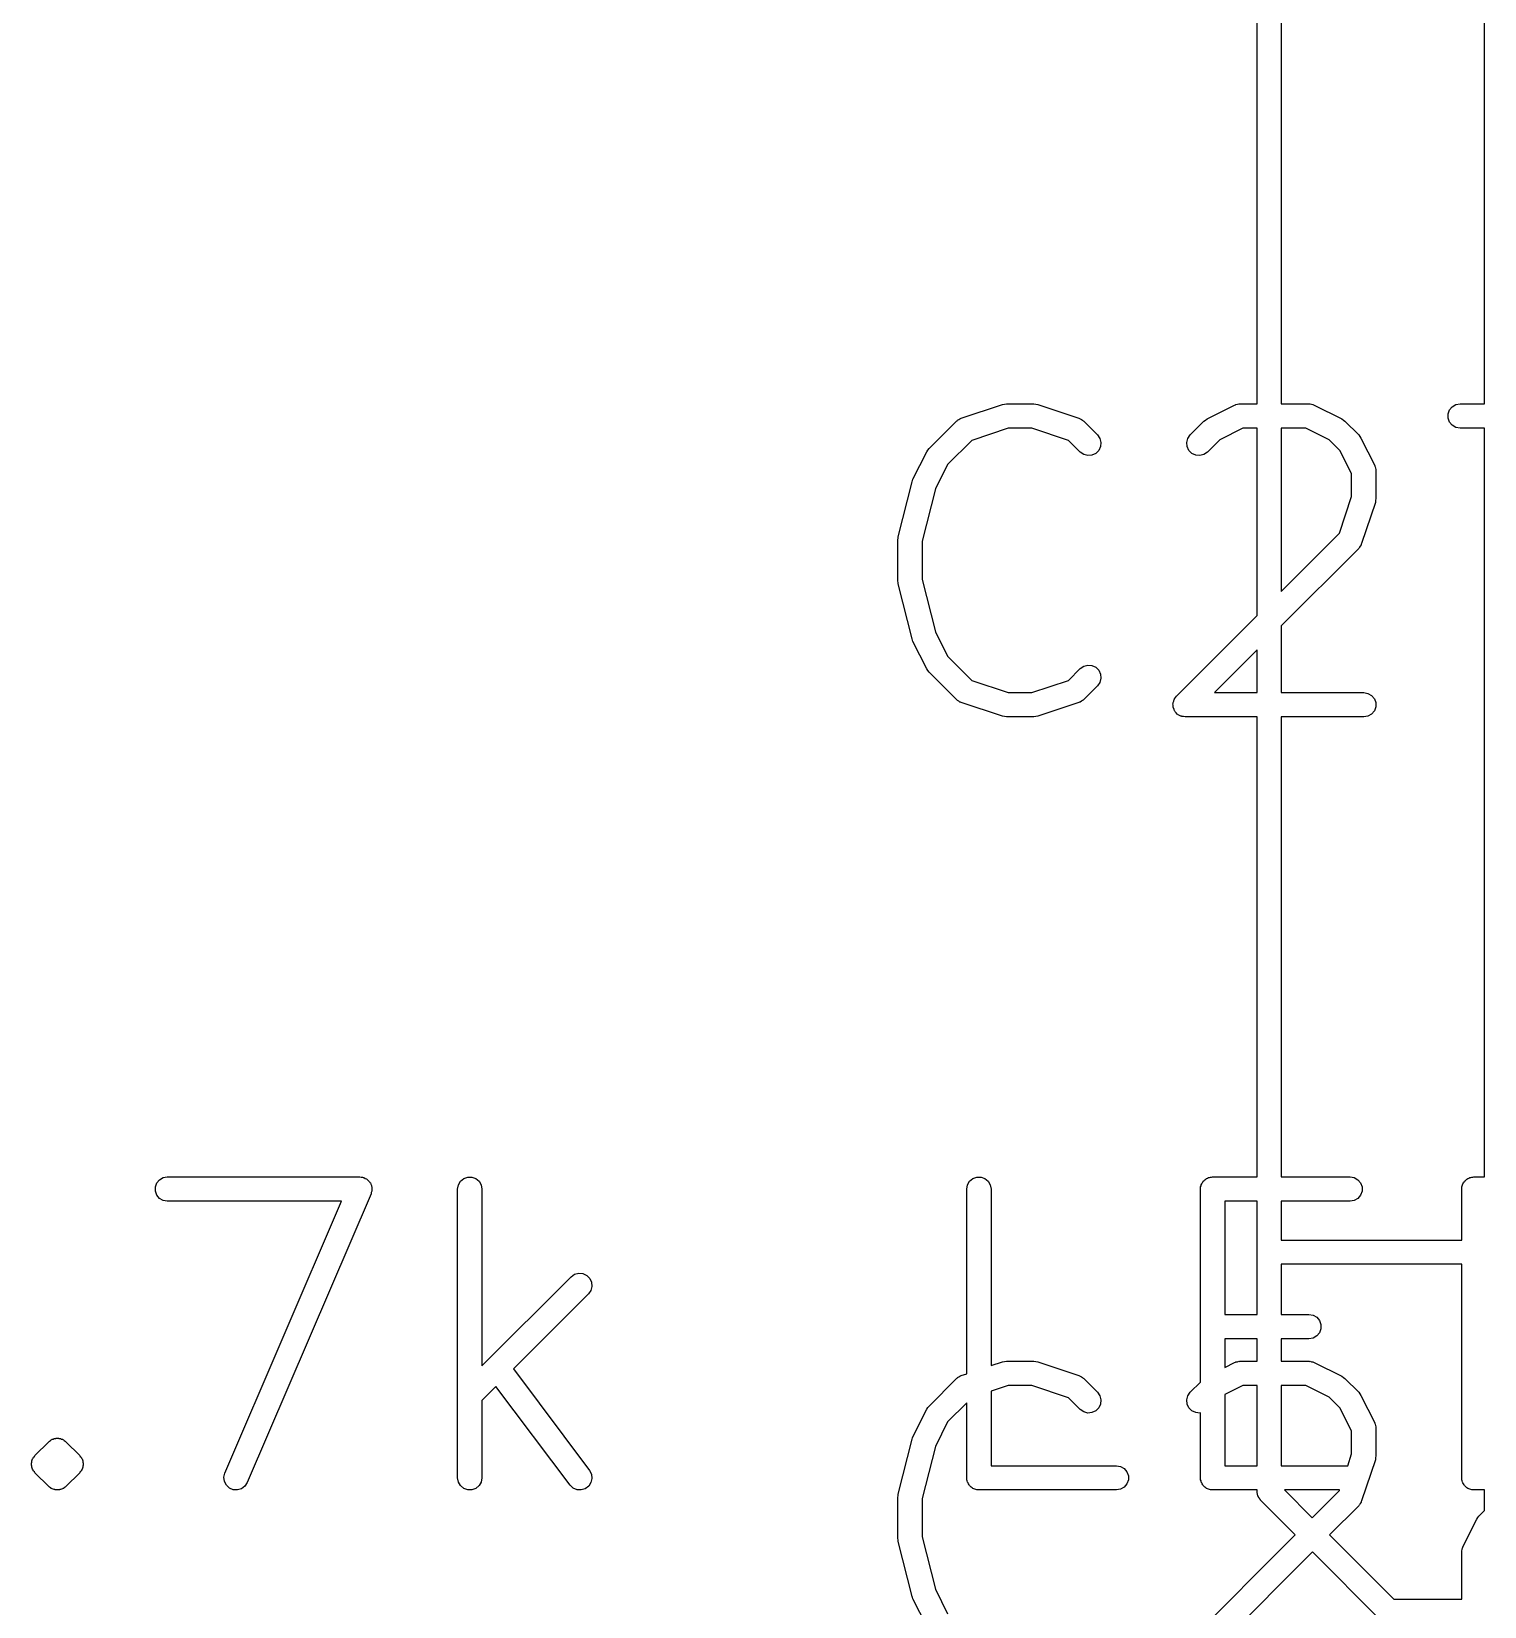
# Model space of a CAD drawing. Extents: x -2.2 to 89.1, y -78.6 to 9.2.
# Drawn here: x 44.33 to 50.4, y -19.48 to -12.9 of the extents above; entities that cross this region are included whole.
import ezdxf

# ---------------------------------------------------------------- set-up
doc = ezdxf.new("R2010")
doc.units = 0
doc.header["$MEASUREMENT"] = 0
doc.layers.add('BLACK', color=7, linetype='CONTINUOUS')

msp = doc.modelspace()

# ---------------------------------------------------------------- linework, layer by layer
at = {"layer": 'Black'}
for p, q in [((50.4, -14.4552), (50.4, -9.05)), ((49.55, -9.4188), (49.55, -14.4552)), ((49.45, -14.4552), (49.45, -9.592)), ((48.2136, -14.5153), (48.3859, -14.4579)), ((48.3859, -14.4579), (48.394, -14.4567)), ((48.394, -14.4567), (48.402, -14.4552)), ((48.402, -14.4552), (48.5169, -14.4552)), ((48.5169, -14.4552), (48.5249, -14.4567)), ((48.5249, -14.4567), (48.5329, -14.4579)), ((48.5329, -14.4579), (48.7053, -14.5153)), ((49.241, -14.5181), (49.3559, -14.4606)), ((49.3559, -14.4606), (49.3588, -14.4598)), ((49.3588, -14.4598), (49.3613, -14.4583)), ((49.3613, -14.4583), (49.3672, -14.4573)), ((49.3672, -14.4573), (49.3729, -14.4556)), ((49.3729, -14.4556), (49.3758, -14.4558)), ((49.3758, -14.4558), (49.3787, -14.4552)), ((49.3787, -14.4552), (49.45, -14.4552)), ((49.55, -14.4552), (49.6659, -14.4552)), ((49.6659, -14.4552), (49.6688, -14.4558)), ((49.6688, -14.4558), (49.6717, -14.4556)), ((49.6717, -14.4556), (49.6774, -14.4573)), ((49.6774, -14.4573), (49.6833, -14.4583)), ((49.6833, -14.4583), (49.6858, -14.4598)), ((49.6858, -14.4598), (49.6886, -14.4606)), ((49.6886, -14.4606), (49.8036, -14.5181)), ((50.2539, -14.4806), (50.2653, -14.4671)), ((50.2653, -14.4671), (50.2805, -14.4583)), ((50.2805, -14.4583), (50.2979, -14.4552)), ((50.2979, -14.4552), (50.4, -14.4552)), ((48.0788, -14.6425), (48.1937, -14.5276)), ((48.1937, -14.5276), (48.1961, -14.5259)), ((48.1961, -14.5259), (48.198, -14.5237)), ((48.198, -14.5237), (48.2033, -14.5209)), ((48.2033, -14.5209), (48.2081, -14.5175)), ((48.2081, -14.5175), (48.211, -14.5167)), ((48.211, -14.5167), (48.2136, -14.5153)), ((48.7053, -14.5153), (48.7079, -14.5167)), ((48.7079, -14.5167), (48.7107, -14.5175)), ((48.7107, -14.5175), (48.7156, -14.5209)), ((48.7156, -14.5209), (48.7208, -14.5237)), ((48.7208, -14.5237), (48.7228, -14.5259)), ((48.7228, -14.5259), (48.7252, -14.5276)), ((48.7252, -14.5276), (48.7826, -14.585)), ((49.1704, -14.585), (49.2278, -14.5276)), ((49.2278, -14.5276), (49.2345, -14.5229)), ((49.2345, -14.5229), (49.241, -14.5181)), ((49.8036, -14.5181), (49.8101, -14.5229)), ((49.8101, -14.5229), (49.8168, -14.5276)), ((49.8168, -14.5276), (49.8742, -14.585)), ((50.2479, -14.4972), (50.2539, -14.4806)), ((50.2479, -14.5149), (50.2479, -14.4972)), ((50.2539, -14.5314), (50.2479, -14.5149)), ((50.2653, -14.545), (50.2539, -14.5314)), ((48.2571, -14.6079), (48.1565, -14.7085)), ((48.4102, -14.5568), (48.2571, -14.6079)), ((48.5086, -14.5568), (48.4102, -14.5568)), ((48.6618, -14.6079), (48.5086, -14.5568)), ((48.7108, -14.6569), (48.6618, -14.6079)), ((48.7826, -14.585), (48.7927, -14.5995)), ((48.7927, -14.5995), (48.7973, -14.6165)), ((49.1557, -14.6165), (49.1603, -14.5995)), ((49.1603, -14.5995), (49.1704, -14.585)), ((49.2939, -14.6052), (49.2422, -14.6569)), ((49.3907, -14.5568), (49.2939, -14.6052)), ((49.45, -14.5568), (49.3907, -14.5568)), ((49.45, -15.3396), (49.45, -14.5568)), ((49.55, -14.5568), (49.55, -15.2396)), ((49.6539, -14.5568), (49.55, -14.5568)), ((49.7507, -14.6052), (49.6539, -14.5568)), ((49.7965, -14.651), (49.7507, -14.6052)), ((49.8742, -14.585), (49.8789, -14.5917)), ((49.8789, -14.5917), (49.8837, -14.5982)), ((49.8837, -14.5982), (49.9412, -14.7131)), ((50.2805, -14.5538), (50.2653, -14.545)), ((50.2979, -14.5568), (50.2805, -14.5538)), ((50.4, -14.5568), (50.2979, -14.5568)), ((50.4, -17.6852), (50.4, -14.5568)), ((48.0118, -14.7706), (48.0693, -14.6557)), ((48.0693, -14.6557), (48.0741, -14.6492)), ((48.0741, -14.6492), (48.0788, -14.6425)), ((48.7252, -14.667), (48.7108, -14.6569)), ((48.7423, -14.6716), (48.7252, -14.667)), ((48.7598, -14.67), (48.7423, -14.6716)), ((48.7758, -14.6626), (48.7598, -14.67)), ((48.7883, -14.6501), (48.7758, -14.6626)), ((48.7958, -14.6341), (48.7883, -14.6501)), ((48.7973, -14.6165), (48.7958, -14.6341)), ((49.1572, -14.6341), (49.1557, -14.6165)), ((49.1647, -14.6501), (49.1572, -14.6341)), ((49.1772, -14.6626), (49.1647, -14.6501)), ((49.1932, -14.67), (49.1772, -14.6626)), ((49.2107, -14.6716), (49.1932, -14.67)), ((49.2278, -14.667), (49.2107, -14.6716)), ((49.2422, -14.6569), (49.2278, -14.667)), ((49.8449, -14.7478), (49.7965, -14.651)), ((48.1565, -14.7085), (48.1052, -14.811)), ((49.9412, -14.7131), (49.942, -14.7159)), ((49.942, -14.7159), (49.9435, -14.7185)), ((49.9435, -14.7185), (49.9445, -14.7243)), ((49.9445, -14.7243), (49.9462, -14.73)), ((49.9462, -14.73), (49.946, -14.733)), ((49.946, -14.733), (49.9465, -14.7359)), ((49.9465, -14.7359), (49.9465, -14.8508)), ((47.9505, -15.0108), (48.008, -14.781)), ((48.008, -14.781), (48.0102, -14.7759)), ((48.0102, -14.7759), (48.0118, -14.7706)), ((49.8449, -14.8425), (49.8449, -14.7478)), ((48.1052, -14.811), (48.0506, -15.0294)), ((49.7939, -14.9957), (49.8449, -14.8425)), ((49.9439, -14.8668), (49.8865, -15.0392)), ((49.9451, -14.8588), (49.9439, -14.8668)), ((49.9465, -14.8508), (49.9451, -14.8588)), ((49.55, -15.2396), (49.7939, -14.9957)), ((47.949, -15.0231), (47.9501, -15.017)), ((47.949, -15.1955), (47.949, -15.0231)), ((47.9501, -15.017), (47.9505, -15.0108)), ((48.0506, -15.0294), (48.0506, -15.1892)), ((49.8742, -15.059), (49.55, -15.3832)), ((49.8759, -15.0566), (49.8742, -15.059)), ((49.8781, -15.0547), (49.8759, -15.0566)), ((49.8809, -15.0495), (49.8781, -15.0547)), ((49.8843, -15.0446), (49.8809, -15.0495)), ((49.8851, -15.0418), (49.8843, -15.0446)), ((49.8865, -15.0392), (49.8851, -15.0418)), ((47.9501, -15.2016), (47.949, -15.1955)), ((48.0506, -15.1892), (48.1052, -15.4076)), ((47.9505, -15.2078), (47.9501, -15.2016)), ((48.008, -15.4376), (47.9505, -15.2078)), ((49.1129, -15.6766), (49.45, -15.3396)), ((49.55, -15.3832), (49.55, -15.6617)), ((48.0102, -15.4427), (48.008, -15.4376)), ((48.0118, -15.448), (48.0102, -15.4427)), ((48.0693, -15.5629), (48.0118, -15.448)), ((48.1052, -15.4076), (48.1565, -15.5101)), ((48.1565, -15.5101), (48.2571, -15.6107)), ((49.45, -15.4832), (49.2715, -15.6617)), ((49.45, -15.6617), (49.45, -15.4832)), ((48.0741, -15.5695), (48.0693, -15.5629)), ((48.0788, -15.5761), (48.0741, -15.5695)), ((48.1937, -15.691), (48.0788, -15.5761)), ((48.6618, -15.6107), (48.7108, -15.5617)), ((48.7108, -15.5617), (48.7252, -15.5516)), ((48.7252, -15.5516), (48.7423, -15.547)), ((48.7423, -15.547), (48.7598, -15.5486)), ((48.7598, -15.5486), (48.7758, -15.556)), ((48.7758, -15.556), (48.7883, -15.5685)), ((48.7883, -15.5685), (48.7958, -15.5845)), ((48.7958, -15.5845), (48.7973, -15.6021)), ((48.2571, -15.6107), (48.4102, -15.6617)), ((48.5086, -15.6617), (48.6618, -15.6107)), ((48.7826, -15.6336), (48.7252, -15.691)), ((48.7927, -15.6191), (48.7826, -15.6336)), ((48.7973, -15.6021), (48.7927, -15.6191)), ((48.1961, -15.6927), (48.1937, -15.691)), ((48.198, -15.6949), (48.1961, -15.6927)), ((48.2033, -15.6977), (48.198, -15.6949)), ((48.2081, -15.7011), (48.2033, -15.6977)), ((48.211, -15.7019), (48.2081, -15.7011)), ((48.2136, -15.7033), (48.211, -15.7019)), ((48.3859, -15.7607), (48.2136, -15.7033)), ((48.4102, -15.6617), (48.5086, -15.6617)), ((48.7053, -15.7033), (48.5329, -15.7607)), ((48.7079, -15.7019), (48.7053, -15.7033)), ((48.7107, -15.7011), (48.7079, -15.7019)), ((48.7156, -15.6977), (48.7107, -15.7011)), ((48.7208, -15.6949), (48.7156, -15.6977)), ((48.7228, -15.6927), (48.7208, -15.6949)), ((48.7252, -15.691), (48.7228, -15.6927)), ((49.0983, -15.7081), (49.0988, -15.706)), ((49.0988, -15.7147), (49.0983, -15.7081)), ((49.0988, -15.7037), (49.1011, -15.6975)), ((49.0988, -15.706), (49.0988, -15.7037)), ((49.0988, -15.7214), (49.0988, -15.7147)), ((49.0996, -15.7235), (49.0988, -15.7214)), ((49.0998, -15.7257), (49.0996, -15.7235)), ((49.1026, -15.7317), (49.0998, -15.7257)), ((49.1011, -15.6975), (49.1028, -15.6911)), ((49.1028, -15.6911), (49.1041, -15.6893)), ((49.1041, -15.6893), (49.1049, -15.6871)), ((49.1049, -15.6871), (49.1091, -15.6821)), ((49.1091, -15.6821), (49.1129, -15.6766)), ((49.2715, -15.6617), (49.45, -15.6617)), ((49.55, -15.6617), (49.8957, -15.6617)), ((49.8957, -15.6617), (49.9131, -15.6648)), ((49.9131, -15.6648), (49.9284, -15.6736)), ((49.9284, -15.6736), (49.9397, -15.6871)), ((49.9397, -15.6871), (49.9458, -15.7037)), ((49.9458, -15.7214), (49.9397, -15.7379)), ((49.9458, -15.7037), (49.9458, -15.7214)), ((48.394, -15.7619), (48.3859, -15.7607)), ((48.402, -15.7633), (48.394, -15.7619)), ((48.5169, -15.7633), (48.402, -15.7633)), ((48.5249, -15.7619), (48.5169, -15.7633)), ((48.5329, -15.7607), (48.5249, -15.7619)), ((49.1049, -15.7379), (49.1026, -15.7317)), ((49.1063, -15.7397), (49.1049, -15.7379)), ((49.1072, -15.7417), (49.1063, -15.7397)), ((49.1119, -15.7464), (49.1072, -15.7417)), ((49.1162, -15.7515), (49.1119, -15.7464)), ((49.1181, -15.7526), (49.1162, -15.7515)), ((49.1197, -15.7542), (49.1181, -15.7526)), ((49.1257, -15.757), (49.1197, -15.7542)), ((49.1315, -15.7603), (49.1257, -15.757)), ((49.1337, -15.7607), (49.1315, -15.7603)), ((49.1357, -15.7616), (49.1337, -15.7607)), ((49.1423, -15.7622), (49.1357, -15.7616)), ((49.1489, -15.7633), (49.1423, -15.7622)), ((49.45, -15.7633), (49.1489, -15.7633)), ((49.45, -17.6852), (49.45, -15.7633)), ((49.8957, -15.7633), (49.55, -15.7633)), ((49.55, -15.7633), (49.55, -17.6852)), ((49.9131, -15.7603), (49.8957, -15.7633)), ((49.9284, -15.7515), (49.9131, -15.7603)), ((49.9397, -15.7379), (49.9284, -15.7515)), ((44.8519, -17.7106), (44.8633, -17.6971)), ((44.8633, -17.6971), (44.8786, -17.6883)), ((44.8786, -17.6883), (44.8959, -17.6852)), ((44.8959, -17.6852), (45.7003, -17.6852)), ((45.7003, -17.6852), (45.706, -17.6863)), ((45.706, -17.6863), (45.7119, -17.6866)), ((45.7119, -17.6866), (45.7146, -17.6878)), ((45.7146, -17.6878), (45.7176, -17.6883)), ((45.7176, -17.6883), (45.7227, -17.6912)), ((45.7227, -17.6912), (45.7281, -17.6935)), ((45.7281, -17.6935), (45.7303, -17.6956)), ((45.7303, -17.6956), (45.7329, -17.6971)), ((45.7329, -17.6971), (45.7367, -17.7016)), ((46.121, -17.7034), (46.1345, -17.6921)), ((46.1345, -17.6921), (46.1511, -17.686)), ((46.1511, -17.686), (46.1687, -17.686)), ((46.1687, -17.686), (46.1853, -17.6921)), ((46.1853, -17.6921), (46.1988, -17.7034)), ((48.2483, -17.7034), (48.2619, -17.6921)), ((48.2619, -17.6921), (48.2784, -17.686)), ((48.2784, -17.686), (48.2961, -17.686)), ((48.2961, -17.686), (48.3127, -17.6921)), ((48.3127, -17.6921), (48.3262, -17.7034)), ((49.225, -17.7034), (49.2284, -17.7005)), ((49.2284, -17.7005), (49.2313, -17.6971)), ((49.2313, -17.6971), (49.2351, -17.6949)), ((49.2351, -17.6949), (49.2386, -17.6921)), ((49.2386, -17.6921), (49.2427, -17.6905)), ((49.2427, -17.6905), (49.2466, -17.6883)), ((49.2466, -17.6883), (49.251, -17.6875)), ((49.251, -17.6875), (49.2551, -17.686)), ((49.2551, -17.686), (49.2596, -17.686)), ((49.2596, -17.686), (49.264, -17.6852)), ((49.264, -17.6852), (49.45, -17.6852)), ((49.55, -17.6852), (49.8385, -17.6852)), ((49.8385, -17.6852), (49.8559, -17.6883)), ((49.8559, -17.6883), (49.8711, -17.6971)), ((49.8711, -17.6971), (49.8825, -17.7106)), ((50.3166, -17.7034), (50.32, -17.7005)), ((50.32, -17.7005), (50.3229, -17.6971)), ((50.3229, -17.6971), (50.3267, -17.6949)), ((50.3267, -17.6949), (50.3301, -17.6921)), ((50.3301, -17.6921), (50.3343, -17.6905)), ((50.3343, -17.6905), (50.3382, -17.6883)), ((50.3382, -17.6883), (50.3425, -17.6875)), ((50.3425, -17.6875), (50.3467, -17.686)), ((50.3467, -17.686), (50.3512, -17.686)), ((50.3512, -17.686), (50.3555, -17.6852)), ((50.3555, -17.6852), (50.4, -17.6852)), ((44.8459, -17.7272), (44.8519, -17.7106)), ((44.8459, -17.7449), (44.8459, -17.7272)), ((44.8519, -17.7614), (44.8459, -17.7449)), ((44.8633, -17.775), (44.8519, -17.7614)), ((45.747, -17.7561), (45.2299, -18.9626)), ((45.7367, -17.7016), (45.7409, -17.7056)), ((45.7409, -17.7056), (45.7423, -17.7083)), ((45.7423, -17.7083), (45.7443, -17.7106)), ((45.7443, -17.7106), (45.7463, -17.7161)), ((45.7463, -17.7161), (45.7489, -17.7214)), ((45.7483, -17.7504), (45.747, -17.7561)), ((45.7503, -17.7449), (45.7483, -17.7504)), ((45.7489, -17.7214), (45.7493, -17.7244)), ((45.7493, -17.7244), (45.7503, -17.7272)), ((45.7503, -17.7272), (45.7503, -17.7331)), ((45.7503, -17.7331), (45.751, -17.7389)), ((45.751, -17.7389), (45.7503, -17.7418)), ((45.7503, -17.7418), (45.7503, -17.7449)), ((46.1091, -17.736), (46.1121, -17.7187)), ((46.1091, -18.9425), (46.1091, -17.736)), ((46.1121, -17.7187), (46.121, -17.7034)), ((46.1988, -17.7034), (46.2076, -17.7187)), ((46.2076, -17.7187), (46.2107, -17.736)), ((46.2107, -17.736), (46.2107, -18.4752)), ((48.2365, -17.736), (48.2395, -17.7187)), ((48.2365, -18.5077), (48.2365, -17.736)), ((48.2395, -17.7187), (48.2483, -17.7034)), ((48.3262, -17.7034), (48.335, -17.7187)), ((48.335, -17.7187), (48.3381, -17.736)), ((48.3381, -17.736), (48.3381, -18.4738)), ((49.2132, -17.736), (49.2139, -17.7317)), ((49.2132, -18.5423), (49.2132, -17.736)), ((49.2139, -17.7272), (49.2154, -17.7231)), ((49.2139, -17.7317), (49.2139, -17.7272)), ((49.2154, -17.7231), (49.2162, -17.7187)), ((49.2162, -17.7187), (49.2184, -17.7148)), ((49.2184, -17.7148), (49.22, -17.7106)), ((49.22, -17.7106), (49.2228, -17.7072)), ((49.2228, -17.7072), (49.225, -17.7034)), ((49.8825, -17.7614), (49.8711, -17.775)), ((49.8825, -17.7106), (49.8885, -17.7272)), ((49.8885, -17.7449), (49.8825, -17.7614)), ((49.8885, -17.7272), (49.8885, -17.7449)), ((50.3047, -17.736), (50.3055, -17.7317)), ((50.3047, -17.95), (50.3047, -17.736)), ((50.3055, -17.7272), (50.307, -17.7231)), ((50.3055, -17.7317), (50.3055, -17.7272)), ((50.307, -17.7231), (50.3078, -17.7187)), ((50.3078, -17.7187), (50.31, -17.7148)), ((50.31, -17.7148), (50.3116, -17.7106)), ((50.3116, -17.7106), (50.3144, -17.7072)), ((50.3144, -17.7072), (50.3166, -17.7034)), ((44.8786, -17.7838), (44.8633, -17.775)), ((44.8959, -17.7868), (44.8786, -17.7838)), ((45.6232, -17.7868), (44.8959, -17.7868)), ((45.1365, -18.9225), (45.6232, -17.7868)), ((49.3148, -17.7868), (49.3148, -18.2598)), ((49.45, -17.7868), (49.3148, -17.7868)), ((49.45, -18), (49.45, -17.7868)), ((49.8385, -17.7868), (49.55, -17.7868)), ((49.55, -17.7868), (49.55, -17.95)), ((49.8559, -17.7838), (49.8385, -17.7868)), ((49.8711, -17.775), (49.8559, -17.7838)), ((49.55, -17.95), (50.3047, -17.95)), ((49.45, -18.2598), (49.45, -18)), ((46.5836, -18.1023), (46.598, -18.0922)), ((46.598, -18.0922), (46.6151, -18.0876)), ((46.6151, -18.0876), (46.6326, -18.0891)), ((46.6326, -18.0891), (46.6486, -18.0966)), ((49.55, -18.05), (49.55, -18.2598)), ((50.3047, -18.05), (49.55, -18.05)), ((50.3047, -18.7348), (50.3047, -18.05)), ((46.2107, -18.4752), (46.5836, -18.1023)), ((46.6486, -18.0966), (46.6611, -18.1091)), ((46.6655, -18.1597), (46.6554, -18.1741)), ((46.6611, -18.1091), (46.6686, -18.1251)), ((46.6701, -18.1426), (46.6655, -18.1597)), ((46.6686, -18.1251), (46.6701, -18.1426)), ((46.6554, -18.1741), (46.3419, -18.4877)), ((49.3148, -18.2598), (49.45, -18.2598)), ((49.55, -18.2598), (49.6661, -18.2598)), ((49.6661, -18.2598), (49.6835, -18.2628)), ((49.6835, -18.2628), (49.6988, -18.2717)), ((49.6988, -18.2717), (49.7101, -18.2852)), ((49.7101, -18.2852), (49.7161, -18.3017)), ((49.6835, -18.3583), (49.6661, -18.3614)), ((49.6988, -18.3495), (49.6835, -18.3583)), ((49.7101, -18.336), (49.6988, -18.3495)), ((49.7161, -18.3194), (49.7101, -18.336)), ((49.7161, -18.3017), (49.7161, -18.3194)), ((49.3148, -18.3614), (49.3148, -18.4812)), ((49.45, -18.3614), (49.3148, -18.3614)), ((49.45, -18.4552), (49.45, -18.3614)), ((49.6661, -18.3614), (49.55, -18.3614)), ((49.55, -18.3614), (49.55, -18.4552)), ((46.3419, -18.4877), (46.6601, -18.9121)), ((48.3381, -18.4738), (48.3859, -18.4579)), ((48.3859, -18.4579), (48.394, -18.4567)), ((48.394, -18.4567), (48.402, -18.4552)), ((48.402, -18.4552), (48.5169, -18.4552)), ((48.5169, -18.4552), (48.5249, -18.4567)), ((48.5249, -18.4567), (48.5329, -18.4579)), ((48.5329, -18.4579), (48.7053, -18.5153)), ((49.3148, -18.4812), (49.3559, -18.4606)), ((49.3559, -18.4606), (49.3588, -18.4598)), ((49.3588, -18.4598), (49.3613, -18.4583)), ((49.3613, -18.4583), (49.3672, -18.4573)), ((49.3672, -18.4573), (49.3729, -18.4556)), ((49.3729, -18.4556), (49.3758, -18.4558)), ((49.3758, -18.4558), (49.3787, -18.4552)), ((49.3787, -18.4552), (49.45, -18.4552)), ((49.55, -18.4552), (49.6659, -18.4552)), ((49.6659, -18.4552), (49.6688, -18.4558)), ((49.6688, -18.4558), (49.6717, -18.4556)), ((49.6717, -18.4556), (49.6774, -18.4573)), ((49.6774, -18.4573), (49.6833, -18.4583)), ((49.6833, -18.4583), (49.6858, -18.4598)), ((49.6858, -18.4598), (49.6886, -18.4606)), ((49.6886, -18.4606), (49.8036, -18.5181)), ((48.0788, -18.6425), (48.1937, -18.5276)), ((48.1937, -18.5276), (48.1961, -18.5259)), ((48.1961, -18.5259), (48.198, -18.5237)), ((48.198, -18.5237), (48.2033, -18.5209)), ((48.2033, -18.5209), (48.2081, -18.5175)), ((48.2081, -18.5175), (48.211, -18.5167)), ((48.211, -18.5167), (48.2136, -18.5153)), ((48.2136, -18.5153), (48.2365, -18.5077)), ((48.4102, -18.5568), (48.3381, -18.5809)), ((48.5086, -18.5568), (48.4102, -18.5568)), ((48.6618, -18.6079), (48.5086, -18.5568)), ((48.7053, -18.5153), (48.7079, -18.5167)), ((48.7079, -18.5167), (48.7107, -18.5175)), ((48.7107, -18.5175), (48.7156, -18.5209)), ((48.7156, -18.5209), (48.7208, -18.5237)), ((48.7208, -18.5237), (48.7228, -18.5259)), ((48.7228, -18.5259), (48.7252, -18.5276)), ((48.7252, -18.5276), (48.7826, -18.585)), ((49.1704, -18.585), (49.2132, -18.5423)), ((49.3907, -18.5568), (49.3148, -18.5948)), ((49.45, -18.5568), (49.3907, -18.5568)), ((49.45, -18.8917), (49.45, -18.5568)), ((49.55, -18.5568), (49.55, -18.8917)), ((49.6539, -18.5568), (49.55, -18.5568)), ((49.7507, -18.6052), (49.6539, -18.5568)), ((49.8036, -18.5181), (49.8101, -18.5229)), ((49.8101, -18.5229), (49.8168, -18.5276)), ((49.8168, -18.5276), (49.8742, -18.585)), ((46.2693, -18.5603), (46.2107, -18.6189)), ((46.2107, -18.6189), (46.2107, -18.9425)), ((46.5789, -18.973), (46.2693, -18.5603)), ((48.3381, -18.5809), (48.3381, -18.8917)), ((48.7108, -18.6569), (48.6618, -18.6079)), ((48.7826, -18.585), (48.7927, -18.5995)), ((48.7927, -18.5995), (48.7973, -18.6165)), ((48.7973, -18.6165), (48.7958, -18.6341)), ((49.1557, -18.6165), (49.1603, -18.5995)), ((49.1572, -18.6341), (49.1557, -18.6165)), ((49.1603, -18.5995), (49.1704, -18.585)), ((49.3148, -18.5948), (49.3148, -18.8917)), ((49.7965, -18.651), (49.7507, -18.6052)), ((49.8742, -18.585), (49.8789, -18.5917)), ((49.8789, -18.5917), (49.8837, -18.5982)), ((49.8837, -18.5982), (49.9412, -18.7131)), ((48.0118, -18.7706), (48.0693, -18.6557)), ((48.0693, -18.6557), (48.0741, -18.6492)), ((48.0741, -18.6492), (48.0788, -18.6425)), ((48.2365, -18.6285), (48.1565, -18.7085)), ((48.2365, -18.9425), (48.2365, -18.6285)), ((48.7252, -18.667), (48.7108, -18.6569)), ((48.7423, -18.6716), (48.7252, -18.667)), ((48.7598, -18.67), (48.7423, -18.6716)), ((48.7758, -18.6626), (48.7598, -18.67)), ((48.7883, -18.6501), (48.7758, -18.6626)), ((48.7958, -18.6341), (48.7883, -18.6501)), ((49.1647, -18.6501), (49.1572, -18.6341)), ((49.1772, -18.6626), (49.1647, -18.6501)), ((49.1932, -18.67), (49.1772, -18.6626)), ((49.2107, -18.6716), (49.1932, -18.67)), ((49.2132, -18.6709), (49.2107, -18.6716)), ((49.2132, -18.9425), (49.2132, -18.6709)), ((49.8449, -18.7478), (49.7965, -18.651)), ((48.1565, -18.7085), (48.1052, -18.811)), ((49.8449, -18.8425), (49.8449, -18.7478)), ((49.9412, -18.7131), (49.942, -18.7159)), ((49.942, -18.7159), (49.9435, -18.7185)), ((49.9435, -18.7185), (49.9445, -18.7243)), ((49.9445, -18.7243), (49.9462, -18.73)), ((49.9462, -18.73), (49.946, -18.733)), ((49.946, -18.733), (49.9465, -18.7359)), ((49.9465, -18.7359), (49.9465, -18.8508)), ((50.3046, -18.7359), (50.3047, -18.7348)), ((50.3046, -18.7933), (50.3046, -18.7359)), ((44.3429, -18.8492), (44.4004, -18.7917)), ((44.4004, -18.7917), (44.404, -18.7892)), ((44.404, -18.7892), (44.4072, -18.786)), ((44.4072, -18.786), (44.4092, -18.7851)), ((44.4092, -18.7851), (44.4109, -18.7836)), ((44.4109, -18.7836), (44.413, -18.7829)), ((44.413, -18.7829), (44.4148, -18.7816)), ((44.4148, -18.7816), (44.4191, -18.7805)), ((44.4191, -18.7805), (44.4232, -18.7786)), ((44.4232, -18.7786), (44.4254, -18.7784)), ((44.4254, -18.7784), (44.4275, -18.7776)), ((44.4275, -18.7776), (44.4297, -18.7776)), ((44.4297, -18.7776), (44.4319, -18.777)), ((44.4319, -18.777), (44.4363, -18.7774)), ((44.4363, -18.7774), (44.4407, -18.777)), ((44.4407, -18.777), (44.4429, -18.7776)), ((44.4429, -18.7776), (44.4451, -18.7776)), ((44.4451, -18.7776), (44.4472, -18.7784)), ((44.4472, -18.7784), (44.4495, -18.7786)), ((44.4495, -18.7786), (44.4535, -18.7805)), ((44.4535, -18.7805), (44.4578, -18.7816)), ((44.4578, -18.7816), (44.4596, -18.7829)), ((44.4596, -18.7829), (44.4617, -18.7836)), ((44.4617, -18.7836), (44.4634, -18.7851)), ((44.4634, -18.7851), (44.4654, -18.786)), ((44.4654, -18.786), (44.4686, -18.7892)), ((44.4686, -18.7892), (44.4722, -18.7917)), ((44.4722, -18.7917), (44.5297, -18.8492)), ((47.9505, -19.0108), (48.008, -18.781)), ((48.008, -18.781), (48.0102, -18.7759)), ((48.0102, -18.7759), (48.0118, -18.7706)), ((48.1052, -18.811), (48.0506, -19.0294)), ((50.3047, -18.7944), (50.3046, -18.7933)), ((50.3047, -18.9425), (50.3047, -18.7944)), ((44.3283, -18.8807), (44.3294, -18.8764)), ((44.3286, -18.8851), (44.3283, -18.8807)), ((44.3283, -18.8895), (44.3286, -18.8851)), ((44.3294, -18.8764), (44.3298, -18.8719)), ((44.3298, -18.8719), (44.3317, -18.8679)), ((44.3317, -18.8679), (44.3328, -18.8636)), ((44.3328, -18.8636), (44.3354, -18.86)), ((44.3354, -18.86), (44.3372, -18.856)), ((44.3372, -18.856), (44.3404, -18.8528)), ((44.3404, -18.8528), (44.3429, -18.8492)), ((44.5297, -18.8492), (44.5322, -18.8528)), ((44.5322, -18.8528), (44.5354, -18.856)), ((44.5354, -18.856), (44.5373, -18.86)), ((44.5373, -18.86), (44.5398, -18.8636)), ((44.5398, -18.8636), (44.541, -18.8679)), ((44.541, -18.8679), (44.5428, -18.8719)), ((44.5428, -18.8719), (44.5432, -18.8764)), ((44.5432, -18.8764), (44.5444, -18.8807)), ((44.5444, -18.8807), (44.544, -18.8851)), ((44.544, -18.8851), (44.5444, -18.8895)), ((49.8285, -18.8917), (49.8449, -18.8425)), ((49.9439, -18.8668), (49.8865, -19.0392)), ((49.9451, -18.8588), (49.9439, -18.8668)), ((49.9465, -18.8508), (49.9451, -18.8588)), ((44.3294, -18.8938), (44.3283, -18.8895)), ((44.3298, -18.8982), (44.3294, -18.8938)), ((44.3317, -18.9023), (44.3298, -18.8982)), ((44.3328, -18.9066), (44.3317, -18.9023)), ((44.3354, -18.9102), (44.3328, -18.9066)), ((44.3372, -18.9142), (44.3354, -18.9102)), ((44.3404, -18.9174), (44.3372, -18.9142)), ((44.3429, -18.921), (44.3404, -18.9174)), ((44.4004, -18.9785), (44.3429, -18.921)), ((44.5297, -18.921), (44.4722, -18.9785)), ((44.5322, -18.9174), (44.5297, -18.921)), ((44.5354, -18.9142), (44.5322, -18.9174)), ((44.5373, -18.9102), (44.5354, -18.9142)), ((44.5398, -18.9066), (44.5373, -18.9102)), ((44.541, -18.9023), (44.5398, -18.9066)), ((44.5428, -18.8982), (44.541, -18.9023)), ((44.5432, -18.8938), (44.5428, -18.8982)), ((44.5444, -18.8895), (44.5432, -18.8938)), ((45.1325, -18.9397), (45.1365, -18.9225)), ((45.1346, -18.9572), (45.1325, -18.9397)), ((46.1121, -18.9599), (46.1091, -18.9425)), ((46.2107, -18.9425), (46.2076, -18.9599)), ((46.6601, -18.9121), (46.6681, -18.9278)), ((46.6702, -18.9453), (46.6662, -18.9625)), ((46.6681, -18.9278), (46.6702, -18.9453)), ((48.2372, -18.9469), (48.2365, -18.9425)), ((48.2372, -18.9514), (48.2372, -18.9469)), ((48.2388, -18.9555), (48.2372, -18.9514)), ((48.3381, -18.8917), (48.8618, -18.8917)), ((48.8618, -18.8917), (48.8792, -18.8948)), ((48.8792, -18.8948), (48.8944, -18.9036)), ((48.8944, -18.9036), (48.9058, -18.9171)), ((48.9058, -18.9171), (48.9118, -18.9337)), ((48.9118, -18.9514), (48.9058, -18.9679)), ((48.9118, -18.9337), (48.9118, -18.9514)), ((49.2139, -18.9469), (49.2132, -18.9425)), ((49.2139, -18.9514), (49.2139, -18.9469)), ((49.2154, -18.9555), (49.2139, -18.9514)), ((49.3148, -18.8917), (49.45, -18.8917)), ((49.55, -18.8917), (49.8285, -18.8917)), ((50.3055, -18.9469), (50.3047, -18.9425)), ((50.3055, -18.9514), (50.3055, -18.9469)), ((50.307, -18.9555), (50.3055, -18.9514)), ((44.404, -18.981), (44.4004, -18.9785)), ((44.4072, -18.9842), (44.404, -18.981)), ((44.4092, -18.9851), (44.4072, -18.9842)), ((44.4109, -18.9865), (44.4092, -18.9851)), ((44.413, -18.9873), (44.4109, -18.9865)), ((44.4148, -18.9886), (44.413, -18.9873)), ((44.4191, -18.9897), (44.4148, -18.9886)), ((44.4232, -18.9916), (44.4191, -18.9897)), ((44.4254, -18.9918), (44.4232, -18.9916)), ((44.4275, -18.9926), (44.4254, -18.9918)), ((44.4297, -18.9926), (44.4275, -18.9926)), ((44.4319, -18.9932), (44.4297, -18.9926)), ((44.4363, -18.9928), (44.4319, -18.9932)), ((44.4407, -18.9932), (44.4363, -18.9928)), ((44.4429, -18.9926), (44.4407, -18.9932)), ((44.4451, -18.9926), (44.4429, -18.9926)), ((44.4472, -18.9918), (44.4451, -18.9926)), ((44.4495, -18.9916), (44.4472, -18.9918)), ((44.4535, -18.9897), (44.4495, -18.9916)), ((44.4578, -18.9886), (44.4535, -18.9897)), ((44.4596, -18.9873), (44.4578, -18.9886)), ((44.4617, -18.9865), (44.4596, -18.9873)), ((44.4634, -18.9851), (44.4617, -18.9865)), ((44.4654, -18.9842), (44.4634, -18.9851)), ((44.4686, -18.981), (44.4654, -18.9842)), ((44.4722, -18.9785), (44.4686, -18.981)), ((45.1425, -18.973), (45.1346, -18.9572)), ((45.1554, -18.9851), (45.1425, -18.973)), ((45.1716, -18.992), (45.1554, -18.9851)), ((45.1892, -18.993), (45.1716, -18.992)), ((45.2061, -18.9879), (45.1892, -18.993)), ((45.2202, -18.9773), (45.2061, -18.9879)), ((45.2299, -18.9626), (45.2202, -18.9773)), ((46.121, -18.9752), (46.1121, -18.9599)), ((46.1345, -18.9865), (46.121, -18.9752)), ((46.1511, -18.9926), (46.1345, -18.9865)), ((46.1687, -18.9926), (46.1511, -18.9926)), ((46.1853, -18.9865), (46.1687, -18.9926)), ((46.1988, -18.9752), (46.1853, -18.9865)), ((46.2076, -18.9599), (46.1988, -18.9752)), ((46.5917, -18.9851), (46.5789, -18.973)), ((46.608, -18.992), (46.5917, -18.9851)), ((46.6256, -18.993), (46.608, -18.992)), ((46.6425, -18.9879), (46.6256, -18.993)), ((46.6566, -18.9773), (46.6425, -18.9879)), ((46.6662, -18.9625), (46.6566, -18.9773)), ((47.949, -19.0231), (47.9501, -19.017)), ((47.9501, -19.017), (47.9505, -19.0108)), ((48.2395, -18.9599), (48.2388, -18.9555)), ((48.2417, -18.9638), (48.2395, -18.9599)), ((48.2433, -18.9679), (48.2417, -18.9638)), ((48.2461, -18.9714), (48.2433, -18.9679)), ((48.2483, -18.9752), (48.2461, -18.9714)), ((48.2518, -18.9781), (48.2483, -18.9752)), ((48.2546, -18.9815), (48.2518, -18.9781)), ((48.2585, -18.9837), (48.2546, -18.9815)), ((48.2619, -18.9865), (48.2585, -18.9837)), ((48.266, -18.9881), (48.2619, -18.9865)), ((48.2699, -18.9903), (48.266, -18.9881)), ((48.2743, -18.9911), (48.2699, -18.9903)), ((48.2784, -18.9926), (48.2743, -18.9911)), ((48.2829, -18.9926), (48.2784, -18.9926)), ((48.2873, -18.9933), (48.2829, -18.9926)), ((48.8618, -18.9933), (48.2873, -18.9933)), ((48.8792, -18.9903), (48.8618, -18.9933)), ((48.8944, -18.9815), (48.8792, -18.9903)), ((48.9058, -18.9679), (48.8944, -18.9815)), ((49.2162, -18.9599), (49.2154, -18.9555)), ((49.2184, -18.9638), (49.2162, -18.9599)), ((49.22, -18.9679), (49.2184, -18.9638)), ((49.2228, -18.9714), (49.22, -18.9679)), ((49.225, -18.9752), (49.2228, -18.9714)), ((49.2284, -18.9781), (49.225, -18.9752)), ((49.2313, -18.9815), (49.2284, -18.9781)), ((49.2351, -18.9837), (49.2313, -18.9815)), ((49.2386, -18.9865), (49.2351, -18.9837)), ((49.2427, -18.9881), (49.2386, -18.9865)), ((49.2466, -18.9903), (49.2427, -18.9881)), ((49.251, -18.9911), (49.2466, -18.9903)), ((49.2551, -18.9926), (49.251, -18.9911)), ((49.2596, -18.9926), (49.2551, -18.9926)), ((49.264, -18.9933), (49.2596, -18.9926)), ((49.45, -18.9933), (49.264, -18.9933)), ((49.45, -19), (49.45, -18.9933)), ((49.4504, -19.0022), (49.45, -19)), ((49.4502, -19.0044), (49.4504, -19.0022)), ((49.4519, -19.0107), (49.4502, -19.0044)), ((49.453, -19.0171), (49.4519, -19.0107)), ((49.4541, -19.019), (49.453, -19.0171)), ((49.5641, -18.9933), (49.6801, -19.1094)), ((49.7947, -18.9933), (49.5641, -18.9933)), ((49.6801, -19.1094), (49.7939, -18.9957)), ((49.7939, -18.9957), (49.7947, -18.9933)), ((50.3078, -18.9599), (50.307, -18.9555)), ((50.31, -18.9638), (50.3078, -18.9599)), ((50.3116, -18.9679), (50.31, -18.9638)), ((50.3144, -18.9714), (50.3116, -18.9679)), ((50.3166, -18.9752), (50.3144, -18.9714)), ((50.32, -18.9781), (50.3166, -18.9752)), ((50.3229, -18.9815), (50.32, -18.9781)), ((50.3267, -18.9837), (50.3229, -18.9815)), ((50.3301, -18.9865), (50.3267, -18.9837)), ((50.3343, -18.9881), (50.3301, -18.9865)), ((50.3382, -18.9903), (50.3343, -18.9881)), ((50.3425, -18.9911), (50.3382, -18.9903)), ((50.3467, -18.9926), (50.3425, -18.9911)), ((50.3512, -18.9926), (50.3467, -18.9926)), ((50.3555, -18.9933), (50.3512, -18.9926)), ((50.4, -18.9933), (50.3555, -18.9933)), ((50.4, -19.079), (50.4, -18.9933)), ((47.949, -19.1955), (47.949, -19.0231)), ((48.0506, -19.0294), (48.0506, -19.1892)), ((49.4547, -19.0211), (49.4541, -19.019)), ((49.4584, -19.0265), (49.4547, -19.0211)), ((49.4617, -19.0321), (49.4584, -19.0265)), ((49.4634, -19.0336), (49.4617, -19.0321)), ((49.4646, -19.0354), (49.4634, -19.0336)), ((49.6094, -19.1801), (49.4646, -19.0354)), ((49.8742, -19.059), (49.752, -19.1813)), ((49.8759, -19.0566), (49.8742, -19.059)), ((49.8781, -19.0547), (49.8759, -19.0566)), ((49.8809, -19.0495), (49.8781, -19.0547)), ((49.8843, -19.0446), (49.8809, -19.0495)), ((49.8851, -19.0418), (49.8843, -19.0446)), ((49.8865, -19.0392), (49.8851, -19.0418)), ((50.3769, -19.1021), (50.4, -19.079)), ((50.3099, -19.2302), (50.3674, -19.1153)), ((50.3674, -19.1153), (50.3722, -19.1088)), ((50.3722, -19.1088), (50.3769, -19.1021)), ((47.9501, -19.2016), (47.949, -19.1955)), ((47.9505, -19.2078), (47.9501, -19.2016)), ((48.008, -19.4376), (47.9505, -19.2078)), ((48.0506, -19.1892), (48.1052, -19.4076)), ((49.1129, -19.6766), (49.6094, -19.1801)), ((49.752, -19.1813), (50.0207, -19.45)), ((49.6813, -19.252), (49.2715, -19.6617)), ((49.9646, -19.5354), (49.6813, -19.252)), ((50.3046, -19.2529), (50.3051, -19.25)), ((50.3046, -19.45), (50.3046, -19.2529)), ((50.3049, -19.2471), (50.3066, -19.2414)), ((50.3051, -19.25), (50.3049, -19.2471)), ((50.3066, -19.2414), (50.3076, -19.2356)), ((50.3076, -19.2356), (50.3091, -19.233)), ((50.3091, -19.233), (50.3099, -19.2302)), ((48.1052, -19.4076), (48.1565, -19.5101)), ((48.0102, -19.4427), (48.008, -19.4376)), ((48.0118, -19.448), (48.0102, -19.4427)), ((48.0693, -19.5629), (48.0118, -19.448)), ((50.0207, -19.45), (50.3046, -19.45))]:
    msp.add_line(p, q, dxfattribs=at)

doc.saveas('drawing.dxf')
